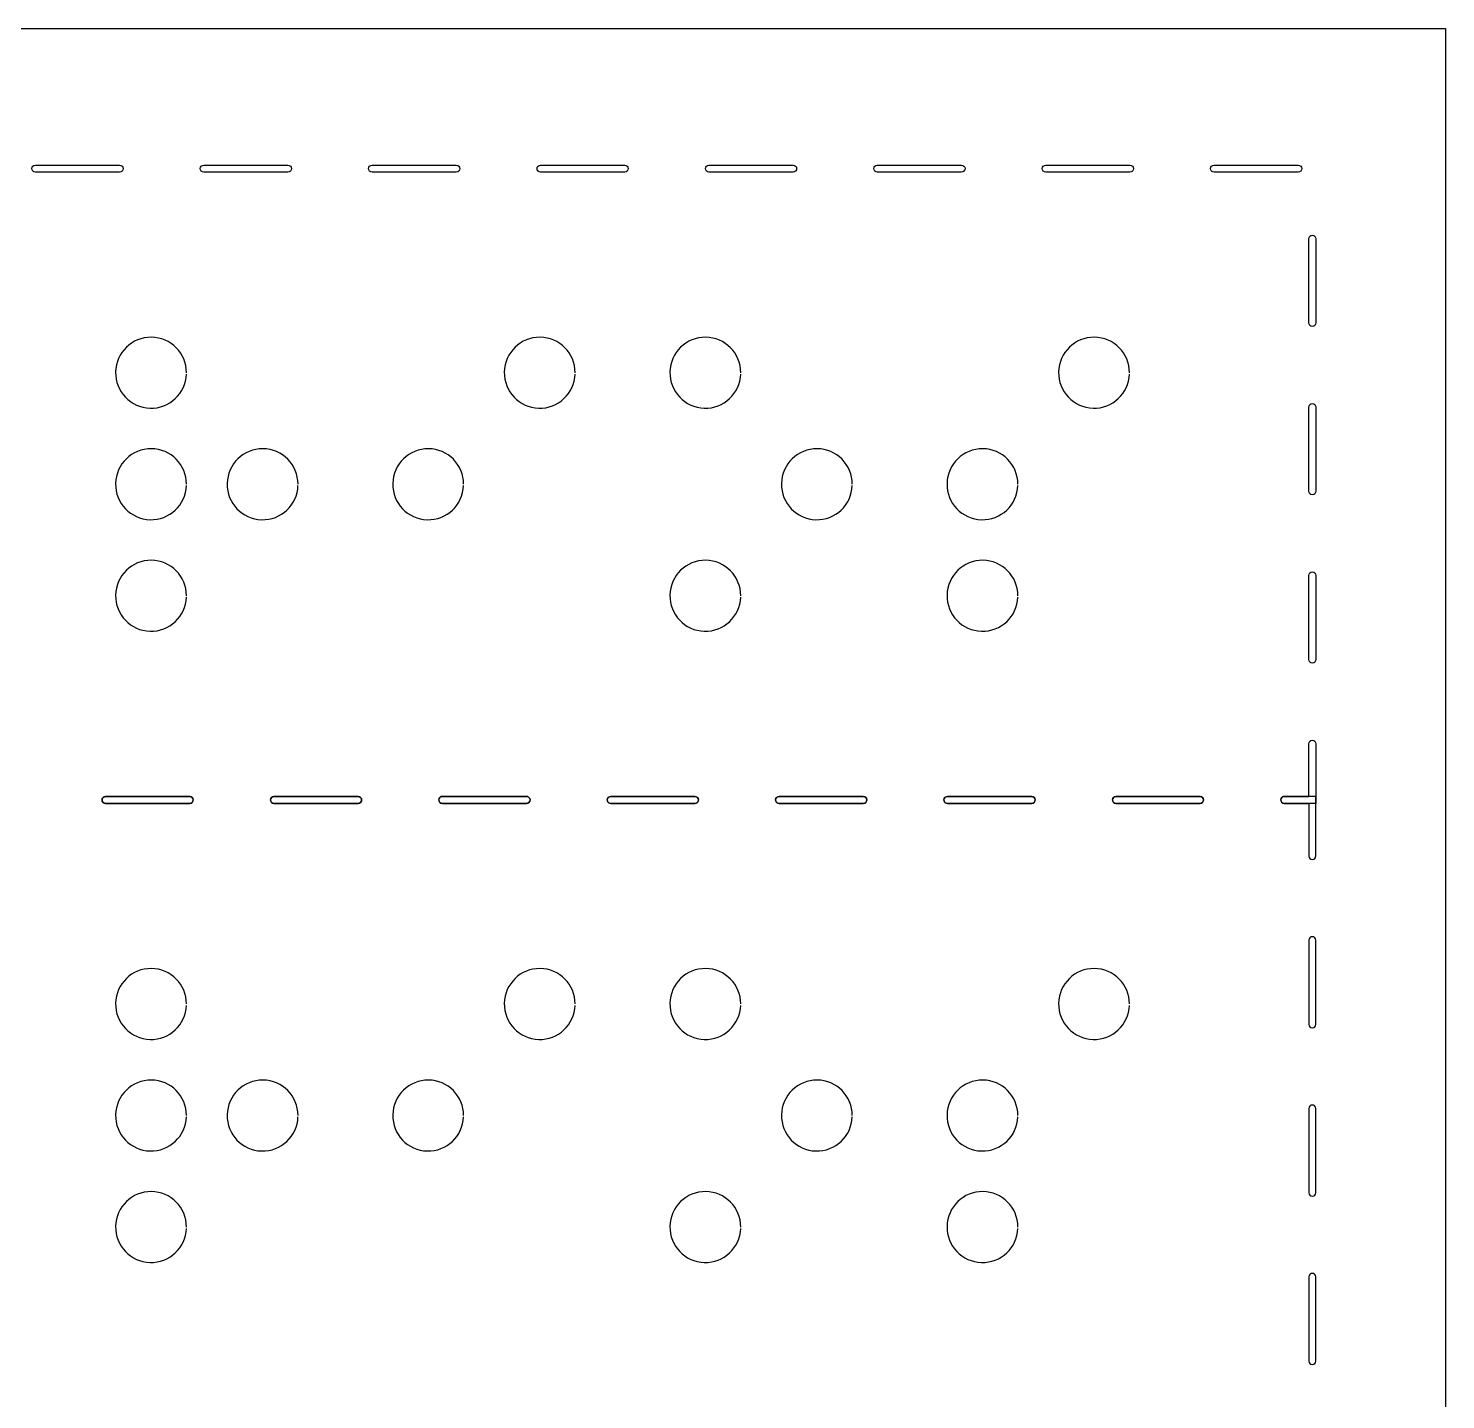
# Model space of a CAD drawing. Extents: x 0 to 168, y 0 to 80.
# Drawn here: x 127.5 to 167.9, y 40.8 to 79.9 of the extents above; entities that cross this region are included whole.
import ezdxf

# ---------------------------------------------------------------- set-up
doc = ezdxf.new("R2010")
doc.units = 0
doc.layers.add('Camada_1', color=7, linetype='CONTINUOUS')

msp = doc.modelspace()

# ---------------------------------------------------------------- linework, layer by layer
at = {"layer": 'Camada_1', "color": 7}
for points in [[(0.1, 79.900002), (167.9, 79.900002), (167.9, 0.1), (0.1, 0.1)], [(164.09962, 71.40037)], [(164.09962, 66.60154)], [(164.09962, 61.80076)], [(164.09961, 54)], [(164.0996, 49.19921)], [(164.0996, 44.40038)]]:
    msp.add_lwpolyline(points, close=True, dxfattribs=at)
for points in [[(127.69923, 75.99996), (130.09962, 75.99996)], [(132.50001, 75.99996), (134.9004, 75.99996)], [(137.30079, 75.99996), (139.69923, 75.99996)], [(142.09962, 75.99996), (144.50001, 75.99996)], [(146.9004, 75.99996), (149.30079, 75.99996)], [(151.69923, 75.99996), (154.09962, 75.99996)], [(156.50001, 75.99996), (158.9004, 75.99996)], [(161.30079, 75.99996), (163.69923, 75.99996)], [(130.09962, 75.80076), (127.69923, 75.80076)], [(134.9004, 75.80076), (132.50001, 75.80076)], [(139.69923, 75.80076), (137.30079, 75.80076)], [(144.50001, 75.80076), (142.09962, 75.80076)], [(149.30079, 75.80076), (146.9004, 75.80076)], [(154.09962, 75.80076), (151.69923, 75.80076)], [(158.9004, 75.80076), (156.50001, 75.80076)], [(163.69923, 75.80076), (161.30079, 75.80076)], [(164.00002, 71.49997), (164.00002, 73.90036)], [(164.19922, 73.90036), (164.19922, 71.49997)], [(164.00002, 66.70114), (164.00002, 69.10153)], [(164.19922, 69.10153), (164.19922, 66.70114)], [(164.00002, 61.90036), (164.00002, 64.30075)], [(164.19922, 64.30075), (164.19922, 61.90036)], [(163.30079, 57.99996), (164.00001, 57.99996), (164.00001, 59.49996)], [(164.19921, 59.49996), (164.19921, 57.80076), (163.30079, 57.80076)], [(132.09961, 58), (129.69922, 58)], [(129.69922, 57.8008), (132.09961, 57.8008)], [(129.69923, 57.99996), (132.09962, 57.99996)], [(132.09962, 57.80076), (129.69923, 57.80076)], [(136.90039, 58), (134.5, 58)], [(134.5, 57.8008), (136.90039, 57.8008)], [(134.50001, 57.99996), (136.9004, 57.99996)], [(136.9004, 57.80076), (134.50001, 57.80076)], [(141.69922, 58), (139.30078, 58)], [(139.30078, 57.8008), (141.69922, 57.8008)], [(139.30079, 57.99996), (141.69923, 57.99996)], [(141.69923, 57.80076), (139.30079, 57.80076)], [(146.5, 58), (144.09961, 58)], [(144.09961, 57.8008), (146.5, 57.8008)], [(144.09962, 57.99996), (146.50001, 57.99996)], [(146.50001, 57.80076), (144.09962, 57.80076)], [(151.30078, 58), (148.90039, 58)], [(148.90039, 57.8008), (151.30078, 57.8008)], [(148.9004, 57.99996), (151.30079, 57.99996)], [(151.30079, 57.80076), (148.9004, 57.80076)], [(156.09961, 58), (153.69922, 58)], [(153.69922, 57.8008), (156.09961, 57.8008)], [(153.69923, 57.99996), (156.09962, 57.99996)], [(156.09962, 57.80076), (153.69923, 57.80076)], [(160.90039, 58), (158.5, 58)], [(158.5, 57.8008), (160.90039, 57.8008)], [(158.50001, 57.99996), (160.9004, 57.99996)], [(160.9004, 57.80076), (158.50001, 57.80076)], [(164.1992, 56.3008), (164.1992, 58), (163.30078, 58)], [(163.30078, 57.8008), (164, 57.8008), (164, 56.3008)], [(164, 53.90039), (164, 51.5)], [(164.1992, 51.5), (164.1992, 53.90039)], [(164, 49.09961), (164, 46.69922)], [(164.1992, 46.69922), (164.1992, 49.09961)], [(164, 44.30078), (164, 41.90039)], [(164.1992, 41.90039), (164.1992, 44.30078)]]:
    msp.add_lwpolyline(points, dxfattribs=at)
for points in [[(127.59963, 75.90036), (127.599849, 75.955276), (127.644314, 75.999741), (127.69923, 75.99996)], [(130.09962, 75.99996), (130.154536, 75.999741), (130.199001, 75.955276), (130.19922, 75.90036)], [(132.40041, 75.90036), (132.400629, 75.955276), (132.445094, 75.999741), (132.50001, 75.99996)], [(134.9004, 75.99996), (134.955316, 75.999741), (134.999781, 75.955276), (135, 75.90036)], [(137.19923, 75.90036), (137.199334, 75.927085), (137.21013, 75.952656), (137.229211, 75.971368)], [(137.229211, 75.971368), (137.248291, 75.990081), (137.274068, 76.000377), (137.30079, 75.99996)], [(139.69923, 75.99996), (139.725952, 76.000377), (139.751729, 75.990081), (139.770809, 75.971368)], [(139.770809, 75.971368), (139.78989, 75.952656), (139.800686, 75.927085), (139.80079, 75.90036)], [(142.00002, 75.90036), (142.000239, 75.955276), (142.044704, 75.999741), (142.09962, 75.99996)], [(144.50001, 75.99996), (144.554926, 75.999741), (144.599391, 75.955276), (144.59961, 75.90036)], [(146.8008, 75.90036), (146.801019, 75.955276), (146.845484, 75.999741), (146.9004, 75.99996)], [(149.30079, 75.99996), (149.355706, 75.999741), (149.400171, 75.955276), (149.40039, 75.90036)], [(151.59963, 75.90036), (151.599849, 75.955276), (151.644314, 75.999741), (151.69923, 75.99996)], [(154.09962, 75.99996), (154.154536, 75.999741), (154.199001, 75.955276), (154.19922, 75.90036)], [(156.40041, 75.90036), (156.400629, 75.955276), (156.445094, 75.999741), (156.50001, 75.99996)], [(158.9004, 75.99996), (158.955316, 75.999741), (158.999781, 75.955276), (159, 75.90036)], [(161.19923, 75.90036), (161.199334, 75.927085), (161.21013, 75.952656), (161.229211, 75.971368)], [(161.229211, 75.971368), (161.248291, 75.990081), (161.274068, 76.000377), (161.30079, 75.99996)], [(163.69923, 75.99996), (163.725952, 76.000377), (163.751729, 75.990081), (163.770809, 75.971368)], [(163.770809, 75.971368), (163.78989, 75.952656), (163.800686, 75.927085), (163.80079, 75.90036)], [(127.69923, 75.80076), (127.644314, 75.800979), (127.599849, 75.845444), (127.59963, 75.90036)], [(130.19922, 75.90036), (130.199001, 75.845444), (130.154536, 75.800979), (130.09962, 75.80076)], [(132.50001, 75.80076), (132.445094, 75.800979), (132.400629, 75.845444), (132.40041, 75.90036)], [(135, 75.90036), (134.999781, 75.845444), (134.955316, 75.800979), (134.9004, 75.80076)], [(137.229211, 75.829352), (137.21013, 75.848064), (137.199334, 75.873635), (137.19923, 75.90036)], [(137.30079, 75.80076), (137.274068, 75.800343), (137.248291, 75.810639), (137.229211, 75.829352)], [(139.770809, 75.829352), (139.751729, 75.810639), (139.725952, 75.800343), (139.69923, 75.80076)], [(139.80079, 75.90036), (139.800686, 75.873635), (139.78989, 75.848064), (139.770809, 75.829352)], [(142.09962, 75.80076), (142.044704, 75.800979), (142.000239, 75.845444), (142.00002, 75.90036)], [(144.59961, 75.90036), (144.599391, 75.845444), (144.554926, 75.800979), (144.50001, 75.80076)], [(146.9004, 75.80076), (146.845484, 75.800979), (146.801019, 75.845444), (146.8008, 75.90036)], [(149.40039, 75.90036), (149.400171, 75.845444), (149.355706, 75.800979), (149.30079, 75.80076)], [(151.69923, 75.80076), (151.644314, 75.800979), (151.599849, 75.845444), (151.59963, 75.90036)], [(154.19922, 75.90036), (154.199001, 75.845444), (154.154536, 75.800979), (154.09962, 75.80076)], [(156.50001, 75.80076), (156.445094, 75.800979), (156.400629, 75.845444), (156.40041, 75.90036)], [(159, 75.90036), (158.999781, 75.845444), (158.955316, 75.800979), (158.9004, 75.80076)], [(161.229211, 75.829352), (161.21013, 75.848064), (161.199334, 75.873635), (161.19923, 75.90036)], [(161.30079, 75.80076), (161.274068, 75.800343), (161.248291, 75.810639), (161.229211, 75.829352)], [(163.770809, 75.829352), (163.751729, 75.810639), (163.725952, 75.800343), (163.69923, 75.80076)], [(163.80079, 75.90036), (163.800686, 75.873635), (163.78989, 75.848064), (163.770809, 75.829352)], [(164.00002, 73.90036), (164.000239, 73.955276), (164.044704, 73.999741), (164.09962, 73.99996)], [(164.09962, 73.99996), (164.154536, 73.999741), (164.199001, 73.955276), (164.19922, 73.90036)], [(164.09962, 71.40037), (164.044704, 71.400589), (164.000239, 71.445054), (164.00002, 71.49997)], [(164.19922, 71.49997), (164.199001, 71.445054), (164.154536, 71.400589), (164.09962, 71.40037)], [(131.006683, 71.09183), (130.45279, 71.097093), (129.998075, 70.65437), (129.987573, 70.0996)], [(132.006823, 70.08042), (132.006826, 70.635289), (131.560575, 71.086568), (131.006683, 71.09183)], [(142.086613, 71.09183), (141.53272, 71.097093), (141.078005, 70.65437), (141.067503, 70.0996)], [(143.086753, 70.08042), (143.086756, 70.635289), (142.640505, 71.086568), (142.086613, 71.09183)], [(146.806633, 71.09183), (146.25274, 71.097093), (145.798025, 70.65437), (145.787523, 70.0996)], [(147.806773, 70.08042), (147.806776, 70.635289), (147.360525, 71.086568), (146.806633, 71.09183)], [(157.886663, 71.09183), (157.33277, 71.097093), (156.878055, 70.65437), (156.867553, 70.0996)], [(158.886803, 70.08042), (158.886806, 70.635289), (158.440555, 71.086568), (157.886663, 71.09183)], [(129.987573, 70.0996), (129.97707, 69.544831), (130.414701, 69.085159), (130.968393, 69.06938)], [(130.968393, 69.06938), (131.522082, 69.053602), (131.98509, 69.487604), (132.006093, 70.04207)], [(141.067503, 70.0996), (141.057, 69.544831), (141.494631, 69.085159), (142.048323, 69.06938)], [(142.048323, 69.06938), (142.602016, 69.053597), (143.06503, 69.4876), (143.086033, 70.04207)], [(145.787523, 70.0996), (145.77702, 69.544831), (146.214651, 69.085159), (146.768343, 69.06938)], [(146.768343, 69.06938), (147.322032, 69.053602), (147.78504, 69.487604), (147.806043, 70.04207)], [(156.867553, 70.0996), (156.85705, 69.544831), (157.294681, 69.085159), (157.848373, 69.06938)], [(157.848373, 69.06938), (158.402062, 69.053602), (158.86507, 69.487604), (158.886073, 70.04207)], [(164.00002, 69.10153), (164.000239, 69.156446), (164.044704, 69.200911), (164.09962, 69.20113)], [(164.09962, 69.20113), (164.154536, 69.200911), (164.199001, 69.156446), (164.19922, 69.10153)], [(131.006683, 67.91183), (130.45279, 67.917093), (129.998075, 67.47437), (129.987573, 66.9196)], [(132.006823, 66.90042), (132.006826, 67.455289), (131.560575, 67.906568), (131.006683, 67.91183)], [(134.186663, 67.91183), (133.63277, 67.917093), (133.178055, 67.47437), (133.167553, 66.9196)], [(135.186803, 66.90042), (135.186806, 67.455289), (134.740555, 67.906568), (134.186663, 67.91183)], [(138.906623, 67.91183), (138.35273, 67.917093), (137.898015, 67.47437), (137.887513, 66.9196)], [(139.906763, 66.90042), (139.906766, 67.455289), (139.460515, 67.906568), (138.906623, 67.91183)], [(149.986603, 67.91183), (149.432714, 67.917087), (148.978005, 67.474366), (148.967503, 66.9196)], [(150.986753, 66.90042), (150.986756, 67.455292), (150.540498, 67.906574), (149.986603, 67.91183)], [(154.706673, 67.91183), (154.15278, 67.917093), (153.698065, 67.47437), (153.687563, 66.9196)], [(155.706813, 66.90042), (155.706816, 67.455289), (155.260565, 67.906568), (154.706673, 67.91183)], [(129.987573, 66.9196), (129.97707, 66.364831), (130.414701, 65.905159), (130.968393, 65.88938)], [(130.968393, 65.88938), (131.522082, 65.873602), (131.98509, 66.307604), (132.006093, 66.86207)], [(133.167553, 66.9196), (133.15705, 66.364831), (133.594681, 65.905159), (134.148373, 65.88938)], [(134.148373, 65.88938), (134.702066, 65.873597), (135.16508, 66.3076), (135.186083, 66.86207)], [(137.887513, 66.9196), (137.87701, 66.364831), (138.314641, 65.905159), (138.868333, 65.88938)], [(138.868333, 65.88938), (139.422022, 65.873602), (139.88503, 66.307604), (139.906033, 66.86207)], [(148.967503, 66.9196), (148.957, 66.364835), (149.394625, 65.905164), (149.948313, 65.88938)], [(149.948313, 65.88938), (150.502006, 65.873597), (150.96502, 66.3076), (150.986023, 66.86207)], [(153.687563, 66.9196), (153.67706, 66.364831), (154.114691, 65.905159), (154.668383, 65.88938)], [(154.668383, 65.88938), (155.222072, 65.873602), (155.68508, 66.307604), (155.706083, 66.86207)], [(164.09962, 66.60154), (164.044704, 66.601759), (164.000239, 66.646224), (164.00002, 66.70114)], [(164.19922, 66.70114), (164.199001, 66.646224), (164.154536, 66.601759), (164.09962, 66.60154)], [(131.006683, 64.73182), (130.45279, 64.737083), (129.998075, 64.29436), (129.987573, 63.73959)], [(132.006823, 63.72041), (132.006826, 64.275279), (131.560575, 64.726558), (131.006683, 64.73182)], [(146.806633, 64.73182), (146.25274, 64.737083), (145.798025, 64.29436), (145.787523, 63.73959)], [(147.806773, 63.72041), (147.806776, 64.275279), (147.360525, 64.726558), (146.806633, 64.73182)], [(154.706673, 64.73182), (154.15278, 64.737083), (153.698065, 64.29436), (153.687563, 63.73959)], [(155.706813, 63.72041), (155.706816, 64.275279), (155.260565, 64.726558), (154.706673, 64.73182)], [(164.00002, 64.30075), (164.000239, 64.355666), (164.044704, 64.400131), (164.09962, 64.40035)], [(164.09962, 64.40035), (164.154536, 64.400131), (164.199001, 64.355666), (164.19922, 64.30075)], [(129.987573, 63.73959), (129.97707, 63.184821), (130.414701, 62.725149), (130.968393, 62.70937)], [(130.968393, 62.70937), (131.522082, 62.693592), (131.98509, 63.127594), (132.006093, 63.68206)], [(145.787523, 63.73959), (145.77702, 63.184821), (146.214651, 62.725149), (146.768343, 62.70937)], [(146.768343, 62.70937), (147.322032, 62.693592), (147.78504, 63.127594), (147.806043, 63.68206)], [(153.687563, 63.73959), (153.67706, 63.184821), (154.114691, 62.725149), (154.668383, 62.70937)], [(154.668383, 62.70937), (155.222072, 62.693592), (155.68508, 63.127594), (155.706083, 63.68206)], [(164.09962, 61.80076), (164.044704, 61.800979), (164.000239, 61.845444), (164.00002, 61.90036)], [(164.19922, 61.90036), (164.199001, 61.845444), (164.154536, 61.800979), (164.09962, 61.80076)], [(164.00001, 59.49996), (163.999593, 59.526682), (164.009889, 59.552459), (164.028602, 59.571539)], [(164.028602, 59.571539), (164.047314, 59.59062), (164.072885, 59.601416), (164.09961, 59.60152)], [(164.09961, 59.60152), (164.126335, 59.601416), (164.151906, 59.59062), (164.170618, 59.571539)], [(164.170618, 59.571539), (164.189331, 59.552459), (164.199627, 59.526682), (164.19921, 59.49996)], [(129.69922, 58), (129.644304, 57.999781), (129.599839, 57.955316), (129.59962, 57.9004)], [(129.59962, 57.9004), (129.599839, 57.845484), (129.644304, 57.801019), (129.69922, 57.8008)], [(129.59963, 57.90036), (129.599849, 57.955276), (129.644314, 57.999741), (129.69923, 57.99996)], [(129.69923, 57.80076), (129.644314, 57.800979), (129.599849, 57.845444), (129.59963, 57.90036)], [(132.19921, 57.9004), (132.198991, 57.955316), (132.154526, 57.999781), (132.09961, 58)], [(132.09961, 57.8008), (132.154526, 57.801019), (132.198991, 57.845484), (132.19921, 57.9004)], [(132.09962, 57.99996), (132.154536, 57.999741), (132.199001, 57.955276), (132.19922, 57.90036)], [(132.19922, 57.90036), (132.199001, 57.845444), (132.154536, 57.800979), (132.09962, 57.80076)], [(134.5, 58), (134.445084, 57.999781), (134.400619, 57.955316), (134.4004, 57.9004)], [(134.4004, 57.9004), (134.400619, 57.845484), (134.445084, 57.801019), (134.5, 57.8008)], [(134.40041, 57.90036), (134.400629, 57.955276), (134.445094, 57.999741), (134.50001, 57.99996)], [(134.50001, 57.80076), (134.445094, 57.800979), (134.400629, 57.845444), (134.40041, 57.90036)], [(137, 57.90039), (136.999786, 57.955314), (136.955314, 57.999786), (136.90039, 58)], [(136.90039, 57.8008), (136.955307, 57.801014), (136.999775, 57.845474), (137, 57.90039)], [(136.9004, 57.99996), (136.955316, 57.999741), (136.999781, 57.955276), (137, 57.90036)], [(137, 57.90036), (136.999781, 57.845444), (136.955316, 57.800979), (136.9004, 57.80076)], [(139.229201, 57.971408), (139.21012, 57.952696), (139.199324, 57.927125), (139.19922, 57.9004)], [(139.19922, 57.9004), (139.199324, 57.873675), (139.21012, 57.848104), (139.229201, 57.829392)], [(139.19923, 57.90036), (139.199334, 57.927085), (139.21013, 57.952656), (139.229211, 57.971368)], [(139.229211, 57.829352), (139.21013, 57.848064), (139.199334, 57.873635), (139.19923, 57.90036)], [(139.30078, 58), (139.274058, 58.000417), (139.248281, 57.990121), (139.229201, 57.971408)], [(139.229201, 57.829392), (139.248281, 57.810679), (139.274058, 57.800383), (139.30078, 57.8008)], [(139.229211, 57.971368), (139.248291, 57.990081), (139.274068, 58.000377), (139.30079, 57.99996)], [(139.30079, 57.80076), (139.274068, 57.800343), (139.248291, 57.810639), (139.229211, 57.829352)], [(141.770799, 57.971408), (141.751719, 57.990121), (141.725942, 58.000417), (141.69922, 58)], [(141.69922, 57.8008), (141.725942, 57.800383), (141.751719, 57.810679), (141.770799, 57.829392)], [(141.69923, 57.99996), (141.725952, 58.000377), (141.751729, 57.990081), (141.770809, 57.971368)], [(141.770809, 57.829352), (141.751729, 57.810639), (141.725952, 57.800343), (141.69923, 57.80076)], [(141.80078, 57.9004), (141.800676, 57.927125), (141.78988, 57.952696), (141.770799, 57.971408)], [(141.770799, 57.829392), (141.78988, 57.848104), (141.800676, 57.873675), (141.80078, 57.9004)], [(141.770809, 57.971368), (141.78989, 57.952656), (141.800686, 57.927085), (141.80079, 57.90036)], [(141.80079, 57.90036), (141.800686, 57.873635), (141.78989, 57.848064), (141.770809, 57.829352)], [(144.09961, 58), (144.044694, 57.999781), (144.000229, 57.955316), (144.00001, 57.9004)], [(144.00001, 57.9004), (144.000229, 57.845484), (144.044694, 57.801019), (144.09961, 57.8008)], [(144.00002, 57.90036), (144.000239, 57.955276), (144.044704, 57.999741), (144.09962, 57.99996)], [(144.09962, 57.80076), (144.044704, 57.800979), (144.000239, 57.845444), (144.00002, 57.90036)], [(146.5996, 57.9004), (146.599381, 57.955316), (146.554916, 57.999781), (146.5, 58)], [(146.5, 57.8008), (146.554916, 57.801019), (146.599381, 57.845484), (146.5996, 57.9004)], [(146.50001, 57.99996), (146.554926, 57.999741), (146.599391, 57.955276), (146.59961, 57.90036)], [(146.59961, 57.90036), (146.599391, 57.845444), (146.554926, 57.800979), (146.50001, 57.80076)], [(148.90039, 58), (148.845474, 57.999781), (148.801009, 57.955316), (148.80079, 57.9004)], [(148.80079, 57.9004), (148.801009, 57.845484), (148.845474, 57.801019), (148.90039, 57.8008)], [(148.8008, 57.90036), (148.801019, 57.955276), (148.845484, 57.999741), (148.9004, 57.99996)], [(148.9004, 57.80076), (148.845484, 57.800979), (148.801019, 57.845444), (148.8008, 57.90036)], [(151.40038, 57.9004), (151.400161, 57.955316), (151.355696, 57.999781), (151.30078, 58)], [(151.30078, 57.8008), (151.355696, 57.801019), (151.400161, 57.845484), (151.40038, 57.9004)], [(151.30079, 57.99996), (151.355706, 57.999741), (151.400171, 57.955276), (151.40039, 57.90036)], [(151.40039, 57.90036), (151.400171, 57.845444), (151.355706, 57.800979), (151.30079, 57.80076)], [(153.69922, 58), (153.644304, 57.999781), (153.599839, 57.955316), (153.59962, 57.9004)], [(153.59962, 57.9004), (153.599839, 57.845484), (153.644304, 57.801019), (153.69922, 57.8008)], [(153.59963, 57.90036), (153.599849, 57.955276), (153.644314, 57.999741), (153.69923, 57.99996)], [(153.69923, 57.80076), (153.644314, 57.800979), (153.599849, 57.845444), (153.59963, 57.90036)], [(156.19921, 57.9004), (156.198991, 57.955316), (156.154526, 57.999781), (156.09961, 58)], [(156.09961, 57.8008), (156.154526, 57.801019), (156.198991, 57.845484), (156.19921, 57.9004)], [(156.09962, 57.99996), (156.154536, 57.999741), (156.199001, 57.955276), (156.19922, 57.90036)], [(156.19922, 57.90036), (156.199001, 57.845444), (156.154536, 57.800979), (156.09962, 57.80076)], [(158.5, 58), (158.445084, 57.999781), (158.400619, 57.955316), (158.4004, 57.9004)], [(158.4004, 57.9004), (158.400619, 57.845484), (158.445084, 57.801019), (158.5, 57.8008)], [(158.40041, 57.90036), (158.400629, 57.955276), (158.445094, 57.999741), (158.50001, 57.99996)], [(158.50001, 57.80076), (158.445094, 57.800979), (158.400629, 57.845444), (158.40041, 57.90036)], [(161, 57.90039), (160.999786, 57.955314), (160.955314, 57.999786), (160.90039, 58)], [(160.90039, 57.8008), (160.955307, 57.801014), (160.999775, 57.845474), (161, 57.90039)], [(160.9004, 57.99996), (160.955316, 57.999741), (160.999781, 57.955276), (161, 57.90036)], [(161, 57.90036), (160.999781, 57.845444), (160.955316, 57.800979), (160.9004, 57.80076)], [(163.229201, 57.971408), (163.21012, 57.952696), (163.199324, 57.927125), (163.19922, 57.9004)], [(163.19922, 57.9004), (163.199324, 57.873675), (163.21012, 57.848104), (163.229201, 57.829392)], [(163.19923, 57.90036), (163.199334, 57.927085), (163.21013, 57.952656), (163.229211, 57.971368)], [(163.229211, 57.829352), (163.21013, 57.848064), (163.199334, 57.873635), (163.19923, 57.90036)], [(163.30078, 58), (163.274058, 58.000417), (163.248281, 57.990121), (163.229201, 57.971408)], [(163.229201, 57.829392), (163.248281, 57.810679), (163.274058, 57.800383), (163.30078, 57.8008)], [(163.229211, 57.971368), (163.248291, 57.990081), (163.274068, 58.000377), (163.30079, 57.99996)], [(163.30079, 57.80076), (163.274068, 57.800343), (163.248291, 57.810639), (163.229211, 57.829352)], [(164, 56.3008), (163.999583, 56.274078), (164.009879, 56.248301), (164.028592, 56.229221)], [(164.028592, 56.229221), (164.047304, 56.21014), (164.072875, 56.199344), (164.0996, 56.19924)], [(164.0996, 56.19924), (164.126325, 56.199344), (164.151896, 56.21014), (164.170608, 56.229221)], [(164.170608, 56.229221), (164.189321, 56.248301), (164.199617, 56.274078), (164.1992, 56.3008)], [(164.09961, 54), (164.044686, 53.999786), (164.000214, 53.955314), (164, 53.90039)], [(164.1992, 53.90039), (164.198986, 53.955307), (164.154526, 53.999775), (164.09961, 54)], [(131.00667, 53.09181), (130.452777, 53.097073), (129.998061, 52.65435), (129.98756, 52.09958)], [(132.00681, 52.0804), (132.006812, 52.635269), (131.560561, 53.086548), (131.00667, 53.09181)], [(142.0866, 53.09181), (141.532707, 53.097073), (141.077991, 52.65435), (141.06749, 52.09958)], [(143.08674, 52.0804), (143.086742, 52.635269), (142.640491, 53.086548), (142.0866, 53.09181)], [(146.80662, 53.09181), (146.252727, 53.097073), (145.798011, 52.65435), (145.78751, 52.09958)], [(147.80676, 52.0804), (147.806762, 52.635269), (147.360511, 53.086548), (146.80662, 53.09181)], [(157.88665, 53.09181), (157.332757, 53.097073), (156.878041, 52.65435), (156.86754, 52.09958)], [(158.88679, 52.0804), (158.886792, 52.635269), (158.440541, 53.086548), (157.88665, 53.09181)], [(129.98756, 52.09958), (129.977057, 51.544811), (130.414688, 51.085139), (130.96838, 51.06936)], [(130.96838, 51.06936), (131.522069, 51.053582), (131.985077, 51.487584), (132.00608, 52.04205)], [(141.06749, 52.09958), (141.056987, 51.544811), (141.494618, 51.085139), (142.04831, 51.06936)], [(142.04831, 51.06936), (142.602002, 51.053577), (143.065017, 51.48758), (143.08602, 52.04205)], [(145.78751, 52.09958), (145.777007, 51.544811), (146.214638, 51.085139), (146.76833, 51.06936)], [(146.76833, 51.06936), (147.322019, 51.053582), (147.785027, 51.487584), (147.80603, 52.04205)], [(156.86754, 52.09958), (156.857037, 51.544811), (157.294668, 51.085139), (157.84836, 51.06936)], [(157.84836, 51.06936), (158.402049, 51.053582), (158.865057, 51.487584), (158.88606, 52.04205)], [(164, 51.5), (164.000219, 51.445084), (164.044684, 51.400619), (164.0996, 51.4004)], [(164.0996, 51.4004), (164.154516, 51.400619), (164.198981, 51.445084), (164.1992, 51.5)], [(131.00667, 49.91181), (130.452777, 49.917073), (129.998061, 49.47435), (129.98756, 48.91958)], [(132.00681, 48.9004), (132.006812, 49.455269), (131.560561, 49.906548), (131.00667, 49.91181)], [(134.18665, 49.91181), (133.632757, 49.917073), (133.178041, 49.47435), (133.16754, 48.91958)], [(135.18679, 48.9004), (135.186792, 49.455269), (134.740541, 49.906548), (134.18665, 49.91181)], [(138.90661, 49.91181), (138.352717, 49.917073), (137.898001, 49.47435), (137.8875, 48.91958)], [(139.90675, 48.9004), (139.906752, 49.455269), (139.460501, 49.906548), (138.90661, 49.91181)], [(149.98659, 49.91181), (149.432701, 49.917067), (148.977991, 49.474346), (148.96749, 48.91958)], [(150.98674, 48.9004), (150.986742, 49.455272), (150.540485, 49.906554), (149.98659, 49.91181)], [(154.70666, 49.91181), (154.152767, 49.917073), (153.698051, 49.47435), (153.68755, 48.91958)], [(155.7068, 48.9004), (155.706802, 49.455269), (155.260551, 49.906548), (154.70666, 49.91181)], [(129.98756, 48.91958), (129.977057, 48.364811), (130.414688, 47.905139), (130.96838, 47.88936)], [(133.16754, 48.91958), (133.157037, 48.364811), (133.594668, 47.905139), (134.14836, 47.88936)], [(137.8875, 48.91958), (137.876997, 48.364811), (138.314628, 47.905139), (138.86832, 47.88936)], [(148.96749, 48.91958), (148.956987, 48.364815), (149.394612, 47.905144), (149.9483, 47.88936)], [(153.68755, 48.91958), (153.677047, 48.364811), (154.114678, 47.905139), (154.66837, 47.88936)], [(164.09961, 49.19922), (164.044686, 49.199006), (164.000214, 49.154534), (164, 49.09961)], [(164.1992, 49.09961), (164.198981, 49.154526), (164.154516, 49.198991), (164.0996, 49.19921)], [(130.96838, 47.88936), (131.522069, 47.873582), (131.985077, 48.307584), (132.00608, 48.86205)], [(134.14836, 47.88936), (134.702052, 47.873577), (135.165067, 48.30758), (135.18607, 48.86205)], [(138.86832, 47.88936), (139.422009, 47.873582), (139.885017, 48.307584), (139.90602, 48.86205)], [(149.9483, 47.88936), (150.501992, 47.873577), (150.965007, 48.30758), (150.98601, 48.86205)], [(154.66837, 47.88936), (155.222059, 47.873582), (155.685067, 48.307584), (155.70607, 48.86205)], [(131.00667, 46.7318), (130.452777, 46.737063), (129.998061, 46.29434), (129.98756, 45.73957)], [(132.00681, 45.72039), (132.006812, 46.275259), (131.560561, 46.726538), (131.00667, 46.7318)], [(146.80662, 46.7318), (146.252727, 46.737063), (145.798011, 46.29434), (145.78751, 45.73957)], [(147.80676, 45.72039), (147.806762, 46.275259), (147.360511, 46.726538), (146.80662, 46.7318)], [(154.70666, 46.7318), (154.152767, 46.737063), (153.698051, 46.29434), (153.68755, 45.73957)], [(155.7068, 45.72039), (155.706802, 46.275259), (155.260551, 46.726538), (154.70666, 46.7318)], [(164, 46.69922), (164.000219, 46.644304), (164.044684, 46.599839), (164.0996, 46.59962)], [(164.0996, 46.59962), (164.154516, 46.599839), (164.198981, 46.644304), (164.1992, 46.69922)], [(129.98756, 45.73957), (129.977057, 45.184801), (130.414688, 44.725129), (130.96838, 44.70935)], [(130.96838, 44.70935), (131.522069, 44.693572), (131.985077, 45.127574), (132.00608, 45.68204)], [(145.78751, 45.73957), (145.777007, 45.184801), (146.214638, 44.725129), (146.76833, 44.70935)], [(146.76833, 44.70935), (147.322019, 44.693572), (147.785027, 45.127574), (147.80603, 45.68204)], [(153.68755, 45.73957), (153.677047, 45.184801), (154.114678, 44.725129), (154.66837, 44.70935)], [(154.66837, 44.70935), (155.222059, 44.693572), (155.685067, 45.127574), (155.70607, 45.68204)], [(164.09961, 44.40039), (164.044686, 44.400176), (164.000214, 44.355704), (164, 44.30078)], [(164.1992, 44.30078), (164.198981, 44.355696), (164.154516, 44.400161), (164.0996, 44.40038)], [(164, 41.90039), (164.000219, 41.845474), (164.044684, 41.801009), (164.0996, 41.80079)], [(164.0996, 41.80079), (164.154516, 41.801009), (164.198981, 41.845474), (164.1992, 41.90039)]]:
    msp.add_open_spline(points, degree=3, dxfattribs=at)

doc.saveas('drawing.dxf')
